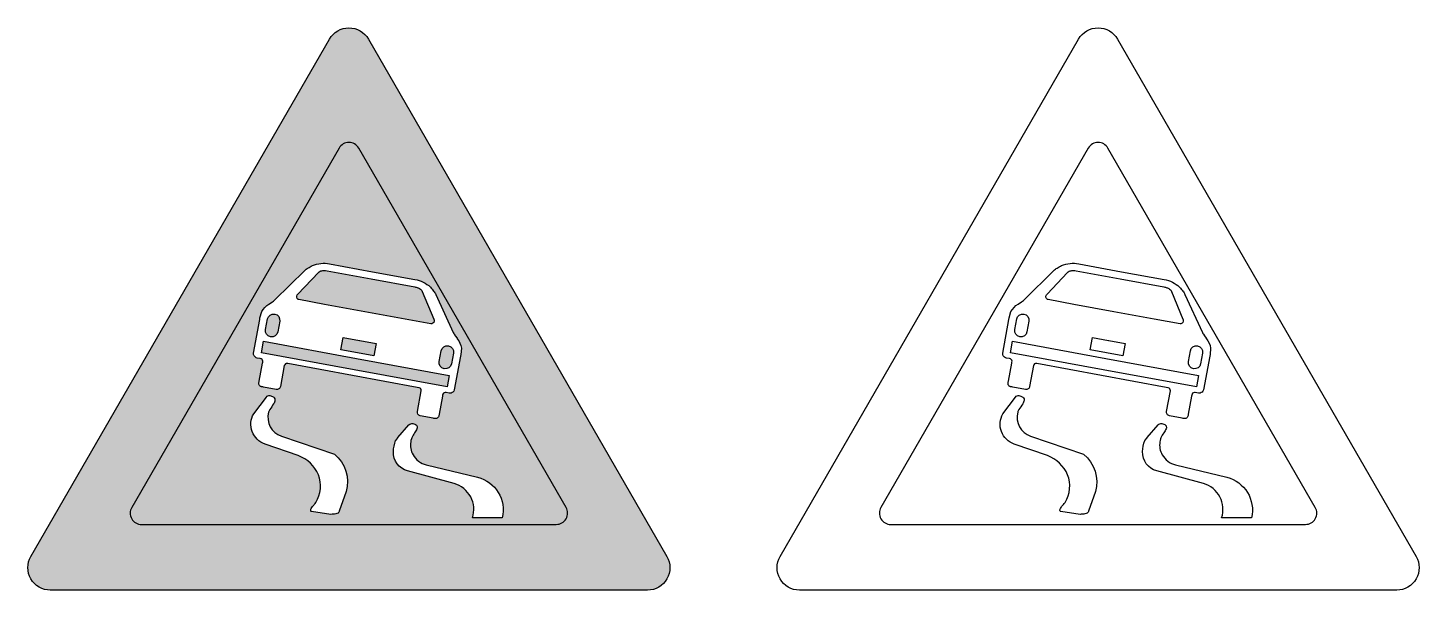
# Model space of a CAD drawing. Extents: x 0 to 1300, y 9 to 534.
import ezdxf

# ---------------------------------------------------------------- set-up
doc = ezdxf.new("R2010")
doc.units = 0
doc.header["$MEASUREMENT"] = 0

msp = doc.modelspace()

# ---------------------------------------------------------------- hatches: boundary and pattern name
h = msp.add_hatch(color=1)
edge = h.paths.add_edge_path()
edge.add_line((318.3200000000002, 523.822), (597.32, 40.5881))
edge.add_arc((579.1025741977707, 30.09554514307126), 21.02304236511434, -89.95250806142332, 29.940330943204117, ccw=False)
edge.add_line((579.12, 9.072510000000001), (21.12500000000011, 9.07446))
edge.add_arc((21.14390364419162, 30.09605312057471), 21.02160162011348, 150.052714202883, 269.9484768479996, ccw=False)
edge.add_line((2.929000000000087, 40.5901), (281.9250000000001, 523.822))
edge.add_arc((300.1225000000001, 513.2942055905951), 21.02340270690497, 30.05065687870689, 149.9493431212931, ccw=False)
edge = h.paths.add_edge_path(flags=16)
edge.add_arc((493.8906885178915, 81.0686852581472), 10.60508934598243, 270.0503068552263, 389.945553566912)
edge.add_line((503.08, 86.3625), (309.3000000000001, 421.994))
edge.add_arc((300.1220000000001, 416.683353435167), 10.60370930083301, 30.05487035694174, 149.9451296430582)
edge.add_line((290.9440000000001, 421.994), (97.16700000000003, 86.3621))
edge.add_arc((106.3560474287882, 81.06806549146778), 10.60497025106849, 150.0527054730841, 269.9457164577545)
edge.add_line((106.3460000000001, 70.4631), (493.9000000000002, 70.4636))
h = msp.add_hatch(color=7)
edge = h.paths.add_edge_path()
edge.add_arc((493.8906885178915, 81.0686852581472), 10.60508934598243, 270.0503068552263, 389.945553566912)
edge.add_line((503.08, 86.3625), (309.3000000000001, 421.994))
edge.add_arc((300.1220000000001, 416.683353435167), 10.60370930083301, 30.05487035694174, 149.9451296430582)
edge.add_line((290.9440000000001, 421.994), (97.16700000000003, 86.3621))
edge.add_arc((106.3560474287882, 81.06806549146778), 10.60497025106849, 150.0527054730841, 269.9457164577545)
edge.add_line((106.3460000000001, 70.4631), (493.9000000000002, 70.4636))
edge = h.paths.add_edge_path(flags=16)
edge.add_line((243.037, 220.635), (242.5650000000002, 220.722))
edge.add_arc((242.107701050927, 218.3838281201196), 2.382471420329511, 78.93379696714298, 169.2552947722011)
edge.add_line((239.7670000000001, 218.828), (236.1540000000001, 199.349))
edge.add_arc((232.816324253078, 199.8769626748172), 3.379175043940816, 259.8185380173045, 351.01127445494444, ccw=False)
edge.add_line((232.2190000000001, 196.551), (220.3190000000001, 198.738))
edge.add_arc((222.9806169995547, 218.0834593536259), 19.52769834504597, 257.5359125032968, 262.16622523302993, ccw=False)
edge.add_arc((227.1605912047891, 222.3614272096134), 24.80883175594689, 248.5369208309965, 250.2223374746364, ccw=False)
edge.add_arc((220.1623441859102, 205.1553803086409), 6.239076080555874, 241.2770350172012, 250.53216745420428, ccw=False)
edge.add_arc((218.8441899766968, 201.9892078340341), 2.852546496708507, 171.4967719242026, 233.9129263310458, ccw=False)
edge.add_arc((219.7848686385383, 202.5814723611231), 3.765729209532136, 165.5052749826536, 182.5946331832302, ccw=False)
edge.add_line((216.139, 203.524), (216.277, 204.198))
edge.add_line((216.277, 204.198), (219.394, 221.212))
edge.add_arc((203.0342824597624, 224.9971196195548), 16.79188758093315, 346.9728002237125, 353.5232695757916)
edge.add_arc((217.1287359673819, 222.7886810846662), 2.609265057293348, 6.918802663310074, 85.8183589505954)
edge.add_line((217.3190000000001, 225.391), (214.4830000000002, 225.903))
edge.add_arc((215.9161026258733, 230.9770320974135), 5.272531162721307, 213.747003630677, 254.2282709657423, ccw=False)
edge.add_arc((214.4488126313139, 229.8392098300315), 3.422897687836094, 170.587408516736, 211.5540171720555, ccw=False)
edge.add_line((211.0720000000001, 230.399), (216.739, 261.897))
edge.add_line((216.739, 261.897), (217.0230000000001, 263.487))
edge.add_line((217.0230000000001, 263.487), (218.7420000000001, 269.29))
edge.add_arc((233.7686569832248, 261.3856825569271), 16.97877069555872, 119.48802117275281, 152.2547461875561, ccw=False)
edge.add_arc((224.8464960134457, 277.3297896026227), 1.294372268404148, 295.8566983873937, 315.8988055597772)
edge.add_line((225.7760000000002, 276.429), (228.2280000000002, 278.042))
edge.add_arc((225.7289875622871, 282.0062231220568), 4.686163476159777, 302.2269815333869, 309.1088627833886)
edge.add_line((228.6850000000001, 278.37), (229.5920000000001, 279.014))
edge.add_arc((222.4880755614942, 287.9270316704033), 11.39771362974231, 308.5557818003866, 318.3072266302539)
edge.add_line((230.999, 280.346), (258.8550000000001, 307.61))
edge.add_arc((266.8227959458754, 300.3966419620318), 10.74794428805007, 117.55980033711481, 137.8450127106041, ccw=False)
edge.add_arc((275.7146254559766, 290.5972906978515), 23.78630248489386, 113.98909661641241, 125.65355655923301, ccw=False)
edge.add_arc((276.366299132518, 287.9062498786792), 26.51453531310051, 77.79000215159851, 112.91139736491559, ccw=False)
edge.add_line((281.974, 313.821), (322.0700000000002, 306.476))
edge.add_line((322.0700000000002, 306.476), (361.84, 299.191))
edge.add_arc((357.8989272847244, 272.9659862370757), 26.51949096443326, 46.332197781532614, 81.45359299484983, ccw=False)
edge.add_arc((359.4621043768419, 275.2537919509787), 23.78949479967823, 33.58641840694759, 45.250878349768186, ccw=False)
edge.add_arc((371.256304783824, 281.2675103789058), 10.74485918132451, 21.405383456120376, 41.69059582960978, ccw=False)
edge.add_line((381.2600000000001, 285.189), (397.6400000000002, 249.82))
edge.add_arc((408.2931949288236, 253.9297152948418), 11.4184202933753, 201.0952693873238, 210.8467142171912)
edge.add_line((398.4900000000001, 248.075), (399.1, 247.153))
edge.add_arc((403.1683257491623, 249.5789877441118), 4.736738428061834, 210.8080923818251, 217.6899736318269)
edge.add_line((399.4200000000002, 246.683), (401.1400000000002, 244.307))
edge.add_arc((402.3317443292844, 244.8258901387826), 1.299808263747695, 203.528497288305, 223.5706044606891)
edge.add_arc((388.3309438031283, 233.0879327321569), 16.97319567416501, 6.933872160064425, 39.70059717486782, ccw=False)
edge.add_line((405.1800000000002, 235.137), (404.7300000000001, 229.102))
edge.add_line((404.7300000000001, 229.102), (404.4400000000002, 227.516))
edge.add_line((404.4400000000002, 227.516), (398.5700000000001, 196.054))
edge.add_arc((395.2148147522948, 196.7225095344345), 3.421136221206113, 307.76496663990355, 348.73157529522297, ccw=False)
edge.add_arc((394.2468917839329, 198.3105914886123), 5.273421435031038, 265.0296342689924, 305.5109016040578, ccw=False)
edge.add_line((393.7900000000001, 193.057), (390.9600000000002, 193.584))
edge.add_arc((390.2126311512293, 191.0806433829495), 2.612537951541312, 73.37717908152487, 152.276735368811)
edge.add_arc((404.1673192111415, 188.1217022792755), 16.79435726005649, 165.6080626461138, 172.158531998193)
edge.add_line((387.5300000000001, 190.413), (384.4200000000002, 173.398))
edge.add_line((384.4200000000002, 173.398), (384.3100000000001, 172.718))
edge.add_arc((380.5676217446006, 173.1425690971931), 3.76638472872573, 336.43816621622744, 353.52752441680394, ccw=False)
edge.add_arc((381.2346552988581, 172.2399311157662), 2.849854563752166, 285.3697309383522, 347.78588534519605, ccw=False)
edge.add_arc((381.1267202852002, 175.7020088266885), 6.269725790936445, 268.6590768329721, 277.9142092699751, ccw=False)
edge.add_arc((380.6150000000001, 194.2485781303345), 24.81726239508444, 269.15729167818006, 270.84270832181994, ccw=False)
edge.add_arc((383.0862595822659, 188.7493573716172), 19.52248444259287, 257.0160955547719, 261.6464082845051, ccw=False)
edge.add_line((378.7000000000002, 169.726), (366.8000000000001, 171.899))
edge.add_arc((367.4191797429967, 175.2217883342461), 3.37998607516941, 168.2516382292731, 259.4443746669128, ccw=False)
edge.add_line((364.11, 175.91), (367.6400000000002, 195.404))
edge.add_arc((365.2912301986744, 195.8159556233857), 2.384623034204574, 350.0519588902905, 440.3734566953478)
edge.add_line((365.6900000000002, 198.167), (363.8000000000001, 198.511))
edge.add_line((363.8000000000001, 198.511), (243.037, 220.635))
edge = h.paths.add_edge_path(flags=0)
edge.add_line((314.8900000000001, 269.109), (277.4540000000001, 275.966))
edge.add_line((277.4540000000001, 275.966), (253.3370000000001, 280.45))
edge.add_arc((253.7778123314811, 282.5300015748907), 2.12619897073002, 239.4472938896348, 258.0344152109764, ccw=False)
edge.add_arc((254.38027528368, 283.1910724917281), 3.007297954090194, 146.7261576736385, 235.9628633064528, ccw=False)
edge.add_arc((260.0337086017356, 277.7344450034625), 10.82656860328676, 134.1174014286117, 138.9741417071981, ccw=False)
edge.add_line((252.4970000000001, 285.507), (271.6080000000002, 305.848))
edge.add_arc((275.2741447639867, 302.6262177448549), 4.880624788904997, 93.81984503191057, 138.6912213084903, ccw=False)
edge.add_arc((276.1536208037711, 302.8141317158437), 4.834356411257495, 87.03122997949202, 104.42894362355739, ccw=False)
edge.add_arc((276.5425865011252, 305.9816201874232), 1.666153456409865, 81.39079491980573, 94.77123290829638, ccw=False)
edge.add_arc((276.1260599438085, 276.9121362355126), 30.72408168984909, 83.29373078914182, 88.75802495184229, ccw=False)
edge.add_line((279.7140000000001, 307.426), (320.8600000000001, 299.874))
edge.add_line((320.8600000000001, 299.874), (361.6900000000002, 292.41))
edge.add_arc((354.226003509666, 262.6498957766726), 30.68183578260971, 70.45603607521127, 75.92033023791191, ccw=False)
edge.add_arc((364.137915318596, 289.9238465704811), 1.677518075980747, 64.50399089199419, 77.88442888048507, ccw=False)
edge.add_arc((363.3842961365845, 286.8309845689035), 4.837591660615867, 54.841157493482626, 72.23887113754807, ccw=False)
edge.add_arc((364.1401626323645, 286.3476882885158), 4.880455981498896, 20.55189778846068, 65.42327406504018, ccw=False)
edge.add_line((368.7100000000002, 288.061), (379.37, 262.266))
edge.add_arc((369.582362960261, 257.7169639480352), 10.79312595237108, 20.071024465864525, 24.927764744450826, ccw=False)
edge.add_arc((376.787006768468, 260.7670209163309), 3.005018791636787, -76.66689776264491, 12.569807870169711, ccw=False)
edge.add_arc((377.1136117015247, 259.9477751354293), 2.136426632482578, 261.28768093079316, 279.87480225213454, ccw=False)
edge.add_line((376.7900000000001, 257.836), (352.6500000000002, 262.192))
edge.add_line((352.6500000000002, 262.192), (314.8900000000001, 269.109))
edge = h.paths.add_edge_path(flags=0)
edge.add_arc((227.9400064725361, 251.3510044679892), 5.79285805383849, 169.6173586543985, 259.6172486429362, ccw=False)
edge.add_line((222.2420000000001, 252.395), (224.0680000000001, 262.366))
edge.add_arc((229.7660044679892, 261.321993527464), 5.792858053838406, 79.617358654398, 169.617248642936, ccw=False)
edge.add_arc((229.7664935284241, 261.3224955320109), 5.792276143190711, -10.378667804546012, 79.62122218399179, ccw=False)
edge.add_line((235.4640000000001, 260.279), (233.6380000000001, 250.307))
edge.add_arc((227.9399955320111, 251.351006472536), 5.792858053838411, 259.6173586543981, 349.6172486429358, ccw=False)
h.paths.add_polyline_path([(304.9700000000001, 214.937), (218.3030000000001, 230.812), (220.2650000000001, 241.524), (307.2600000000001, 225.589), (393.9300000000002, 209.713), (391.9600000000002, 199.002)], flags=0)
h.paths.add_polyline_path([(308.0200000000001, 230.711), (292.7120000000001, 233.48), (294.8100000000001, 245.094), (309.9900000000001, 242.35), (310.1500000000001, 242.32), (310.3100000000001, 242.29), (325.4800000000001, 239.477), (323.3200000000002, 227.872)], flags=0)
edge = h.paths.add_edge_path(flags=0)
edge.add_arc((390.2255064715761, 221.622504464149), 5.790669640313477, 169.5983018870693, 259.5981918756074, ccw=False)
edge.add_line((384.5300000000001, 222.668), (386.35, 232.639))
edge.add_arc((392.0520044679891, 231.5909935197838), 5.797514341124357, 79.58559904588958, 169.5854890344275, ccw=False)
edge.add_arc((392.0544935284241, 231.597495535851), 5.790669640313477, -10.401698112930774, 79.59819187560743, ccw=False)
edge.add_line((397.7500000000001, 230.552), (395.9200000000002, 220.58))
edge.add_arc((390.2234955329711, 221.623506470616), 5.791292506608464, 259.6195498529641, 349.61943984150196, ccw=False)
edge = h.paths.add_edge_path(flags=16)
edge.add_line((372.4500000000002, 126.055), (420.33, 114.557))
edge.add_arc((412.6546957672959, 83.84446431718573), 31.6570709815786, -13.321134339307775, 75.96872503999509, ccw=False)
edge.add_line((443.4600000000002, 76.5504), (415.5400000000001, 76.5502))
edge.add_arc((391.6655086349301, 84.4515338436664), 25.14801014891378, 341.6878849597661, 434.088244433014)
edge.add_line((398.5600000000001, 108.636), (354.9400000000002, 120.4))
edge.add_arc((359.8087744192474, 137.8624216867918), 18.1284620283369, 178.1267972157614, 254.42076489511868, ccw=False)
edge.add_arc((375.8225495464033, 136.8957249076106), 34.16814711615793, 159.6836812492838, 177.3843790730308, ccw=False)
edge.add_arc((350.1784662772964, 146.2511893470448), 6.872371131769148, 157.2663676389233, 158.5978332362994, ccw=False)
edge.add_line((343.84, 148.907), (345.8800000000002, 151.475))
edge.add_line((345.8800000000002, 151.475), (345.9500000000002, 151.533))
edge.add_line((345.9500000000002, 151.533), (356.1600000000002, 163.483))
edge.add_arc((359.1008737240547, 160.3598717630747), 4.289833125555619, 80.3496573161512, 133.2784847529392, ccw=False)
edge.add_arc((359.3848647805998, 159.0171074550429), 5.588857592720609, 46.52798379871558, 85.53456705894308, ccw=False)
edge.add_arc((361.3082830859933, 161.2333277326292), 2.660336435286537, -13.041607833650176, 43.750443930055496, ccw=False)
edge.add_arc((354.2348445683714, 162.8617750990569), 9.918803756487982, 323.22757000001417, 347.01464434415004, ccw=False)
edge.add_arc((423.5304256321969, 113.293291861047), 75.28288927743274, 144.5806257678553, 148.4290048846632)
edge.add_arc((375.8048508708159, 144.9786347394898), 18.14360538706411, 154.7853624439629, 171.3001641180417)
edge.add_arc((376.3881233089589, 144.7177776523953), 18.76039051417504, 170.7820895913197, 209.3762755646202)
edge.add_arc((376.9525186359435, 144.8315440033889), 19.30883939490452, 208.8489068780127, 256.5153810559655)
edge = h.paths.add_edge_path(flags=16)
edge.add_line((237.0830000000002, 152.9), (286.604, 136.101))
edge.add_arc((265.3681671919263, 110.1596768048611), 33.52480938300937, -15.612760400679292, 50.69589246918332, ccw=False)
edge.add_line((297.6560000000002, 101.137), (291.1410000000002, 82.7231))
edge.add_line((291.1410000000002, 82.7231), (291.0950000000001, 82.5918))
edge.add_arc((285.8354761347247, 84.62776322961207), 5.639834887807851, 325.94351934408957, 338.8385648410744, ccw=False)
edge.add_arc((289.1069172482473, 82.4967222968824), 1.737361211415508, 302.1331539869204, 323.749842563446, ccw=False)
edge.add_arc((286.8712615720298, 86.45680657259692), 6.283552977315259, 278.82254979745693, 300.18930197628123, ccw=False)
edge.add_arc((283.4828238091492, 106.6587346670099), 26.76732097157167, 269.53374031324876, 279.3574292498886, ccw=False)
edge.add_line((283.2650000000001, 79.8923), (265.1800000000001, 82.3921))
edge.add_arc((267.5794146494563, 86.07035999572116), 4.391672489627131, 233.9184501534128, 236.8826538961979, ccw=False)
edge.add_arc((265.8794825994823, 83.73025673307157), 1.499303639799785, 190.6489052677627, 233.75332215813, ccw=False)
edge.add_arc((266.6261079920388, 83.71490724375391), 2.235479854024012, 156.3742499000542, 186.7230240486348, ccw=False)
edge.add_arc((275.8479139951977, 79.59115105051337), 12.33725403139747, 138.1010665564463, 155.9916846406097, ccw=False)
edge.add_arc((199.7820256660091, 144.4524543417704), 87.63225400790192, 319.7491830648697, 320.9085830666316)
edge.add_arc((252.1176303572517, 102.7961262837256), 20.7564579917802, 319.0600857867072, 325.6534687485972)
edge.add_arc((245.2179729334132, 106.2231942108208), 28.40653945430509, 327.7985144034973, 381.881552948501)
edge.add_arc((242.1478275065592, 104.8119407813815), 31.78188915101117, 22.17968369513206, 70.317906051105)
edge.add_line((252.8520000000001, 134.737), (221.7970000000001, 145.46))
edge.add_arc((228.191521411413, 164.0304775640523), 19.64058402996174, 150.08340151271, 250.9994671165474, ccw=False)
edge.add_line((211.1680000000001, 173.826), (223.0000000000001, 189.328))
edge.add_arc((225.0034505517168, 188.556381985016), 2.146906722291761, 104.05685376426231, 158.9360829461704, ccw=False)
edge.add_arc((225.7745712887634, 185.2008035190668), 5.589697800576499, 67.60709018980032, 103.37018753976349, ccw=False)
edge.add_arc((225.9659138115512, 184.5704889178217), 6.113829310996628, 43.87621231464152, 71.51838303369169, ccw=False)
edge.add_arc((228.1886895055091, 186.8897209273149), 2.907061564027366, -10.178466831031983, 41.289863486498916, ccw=False)
edge.add_arc((222.7187099149791, 187.7525200729943), 8.444240758773153, 326.5339134963051, 350.6181815005289, ccw=False)
edge.add_arc((-38.26649189683997, 357.5297680783069), 319.7920386321005, 325.78397287228717, 326.94389539817973, ccw=False)
edge.add_arc((233.9381411838662, 172.6165194051235), 9.281062719404773, 146.7445612437403, 163.1615728008518)
edge.add_arc((243.0444837149421, 170.5314720206795), 18.61204163168351, 165.1389819233383, 251.3187794029552)

# ---------------------------------------------------------------- linework, layer by layer
at = {"color": 1}
msp.add_lwpolyline([(318.3200000000002, 523.822), (597.32, 40.5881, -0.576727), (579.12, 9.072510000000001), (21.12500000000011, 9.07446, -0.5767439999999999), (2.929000000000087, 40.5901), (281.9250000000001, 523.822, -0.576761)], format="xyb", close=True, dxfattribs=at)
for points in [[(1018.32, 523.822), (1297.32, 40.5881, -0.576727), (1279.12, 9.072510000000001), (721.125, 9.07446, -0.5767439999999999), (702.929, 40.5901), (981.925, 523.822, -0.576761)], [(493.9000000000002, 70.4636, 0.576741), (503.08, 86.3625), (309.3000000000001, 421.994, 0.576712), (290.9440000000001, 421.994), (97.16700000000003, 86.3621, 0.576728), (106.3460000000001, 70.4631)], [(1193.9, 70.4636, 0.576741), (1203.08, 86.3625), (1009.3, 421.994, 0.576712), (990.944, 421.994), (797.1669999999999, 86.3621, 0.576728), (806.346, 70.4631)], [(243.037, 220.635), (242.5650000000002, 220.722, 0.415858), (239.7670000000001, 218.828), (236.1540000000001, 199.349, -0.420324), (232.2190000000001, 196.551), (220.3190000000001, 198.738, -0.0202063), (218.7660000000002, 199.016, -0.00735415), (218.0830000000002, 199.273, -0.0404051), (217.1640000000001, 199.684, -0.279281), (216.0230000000001, 202.411, -0.0747049), (216.139, 203.524), (216.277, 204.198), (219.394, 221.212, 0.0285896), (219.7190000000001, 223.103, 0.358542), (217.3190000000001, 225.391), (214.4830000000002, 225.903, -0.178493), (211.532, 228.048, -0.180679), (211.0720000000001, 230.399), (216.739, 261.897), (217.0230000000001, 263.487), (218.7420000000001, 269.29, -0.143954), (225.4110000000002, 276.165, 0.08767380000000001), (225.7760000000002, 276.429), (228.2280000000002, 278.042, 0.0300369), (228.6850000000001, 278.37), (229.5920000000001, 279.014, 0.04257440000000001), (230.999, 280.346), (258.8550000000001, 307.61, -0.0887428), (261.8500000000001, 309.925, -0.0509398), (266.0440000000001, 312.329, -0.154457), (281.974, 313.821), (322.0700000000002, 306.476), (361.84, 299.191, -0.154457), (376.2100000000002, 292.149, -0.0509398), (379.2800000000001, 288.414, -0.0887428), (381.2600000000001, 285.189), (397.6400000000002, 249.82, 0.04257440000000001), (398.4900000000001, 248.075), (399.1, 247.153, 0.0300369), (399.4200000000002, 246.683), (401.1400000000002, 244.307, 0.08767380000000001), (401.3900000000002, 243.93, -0.143954), (405.1800000000002, 235.137), (404.7300000000001, 229.102), (404.4400000000002, 227.516), (398.5700000000001, 196.054, -0.180679), (397.3100000000001, 194.018, -0.178493), (393.7900000000001, 193.057), (390.9600000000002, 193.584, 0.358542), (387.9000000000002, 192.296, 0.0285896), (387.5300000000001, 190.413), (384.4200000000002, 173.398), (384.3100000000001, 172.718, -0.0747049), (384.0200000000001, 171.637, -0.279281), (381.9900000000001, 169.492, -0.0404051), (380.9800000000001, 169.434, -0.00735415), (380.2500000000001, 169.434, -0.0202063), (378.7000000000002, 169.726), (366.8000000000001, 171.899, -0.420324), (364.11, 175.91), (367.6400000000002, 195.404, 0.415858), (365.6900000000002, 198.167), (363.8000000000001, 198.511)], [(943.0369999999999, 220.635), (942.565, 220.722, 0.415858), (939.7669999999999, 218.828), (936.154, 199.349, -0.420324), (932.2189999999999, 196.551), (920.319, 198.738, -0.0202063), (918.7660000000001, 199.016, -0.00735415), (918.0830000000001, 199.273, -0.0404051), (917.164, 199.684, -0.279281), (916.023, 202.411, -0.0747049), (916.1389999999999, 203.524), (916.2769999999999, 204.198), (919.3939999999999, 221.212, 0.0285896), (919.7189999999999, 223.103, 0.358542), (917.319, 225.391), (914.4830000000001, 225.903, -0.178493), (911.5319999999999, 228.048, -0.180679), (911.072, 230.399), (916.7389999999999, 261.897), (917.023, 263.487), (918.742, 269.29, -0.143954), (925.4110000000001, 276.165, 0.08767380000000001), (925.7760000000001, 276.429), (928.2280000000001, 278.042, 0.0300369), (928.685, 278.37), (929.592, 279.014, 0.04257440000000001), (930.9989999999999, 280.346), (958.855, 307.61, -0.0887428), (961.85, 309.925, -0.0509398), (966.044, 312.329, -0.154457), (981.9739999999999, 313.821), (1022.07, 306.476), (1061.84, 299.191, -0.154457), (1076.21, 292.149, -0.0509398), (1079.28, 288.414, -0.0887428), (1081.26, 285.189), (1097.64, 249.82, 0.04257440000000001), (1098.49, 248.075), (1099.1, 247.153, 0.0300369), (1099.42, 246.683), (1101.14, 244.307, 0.08767380000000001), (1101.39, 243.93, -0.143954), (1105.18, 235.137), (1104.73, 229.102), (1104.44, 227.516), (1098.57, 196.054, -0.180679), (1097.31, 194.018, -0.178493), (1093.79, 193.057), (1090.96, 193.584, 0.358542), (1087.9, 192.296, 0.0285896), (1087.53, 190.413), (1084.42, 173.398), (1084.31, 172.718, -0.0747049), (1084.02, 171.637, -0.279281), (1081.99, 169.492, -0.0404051), (1080.98, 169.434, -0.00735415), (1080.25, 169.434, -0.0202063), (1078.7, 169.726), (1066.8, 171.899, -0.420324), (1064.11, 175.91), (1067.64, 195.404, 0.415858), (1065.69, 198.167), (1063.8, 198.511)], [(314.8900000000001, 269.109), (277.4540000000001, 275.966), (253.3370000000001, 280.45, -0.0812799), (252.6970000000001, 280.699, -0.410317), (251.8660000000002, 284.841, -0.0211947), (252.4970000000001, 285.507), (271.6080000000002, 305.848, -0.198329), (274.9490000000001, 307.496, -0.076058), (276.4040000000001, 307.642, -0.0584496), (276.792, 307.629, -0.023847), (279.7140000000001, 307.426), (320.8600000000001, 299.874), (361.6900000000002, 292.41, -0.023847), (364.4900000000001, 291.564, -0.0584496), (364.86, 291.438, -0.076058), (366.1700000000002, 290.786, -0.198329), (368.7100000000002, 288.061), (379.37, 262.266, -0.0211947), (379.7200000000001, 261.421, -0.410317), (377.4800000000001, 257.843, -0.0812799), (376.7900000000001, 257.836), (352.6500000000002, 262.192)], [(1014.89, 269.109), (977.454, 275.966), (953.337, 280.45, -0.0812799), (952.697, 280.699, -0.410317), (951.8660000000001, 284.841, -0.0211947), (952.497, 285.507), (971.6080000000001, 305.848, -0.198329), (974.949, 307.496, -0.076058), (976.404, 307.642, -0.0584496), (976.7919999999999, 307.629, -0.023847), (979.7139999999999, 307.426), (1020.86, 299.874), (1061.69, 292.41, -0.023847), (1064.49, 291.564, -0.0584496), (1064.86, 291.438, -0.076058), (1066.17, 290.786, -0.198329), (1068.71, 288.061), (1079.37, 262.266, -0.0211947), (1079.72, 261.421, -0.410317), (1077.48, 257.843, -0.0812799), (1076.79, 257.836), (1052.65, 262.192)], [(226.8960000000002, 245.653, -0.414213), (222.2420000000001, 252.395), (224.0680000000001, 262.366, -0.414213), (230.8100000000001, 267.02, -0.414213), (235.4640000000001, 260.279), (233.6380000000001, 250.307, -0.414213)], [(926.8960000000001, 245.653, -0.414213), (922.242, 252.395), (924.068, 262.366, -0.414213), (930.81, 267.02, -0.414213), (935.4639999999999, 260.279), (933.638, 250.307, -0.414213)], [(389.1800000000002, 215.927, -0.414213), (384.5300000000001, 222.668), (386.35, 232.639, -0.414213), (393.1, 237.293, -0.414213), (397.7500000000001, 230.552), (395.9200000000002, 220.58, -0.414213)], [(1089.18, 215.927, -0.414213), (1084.53, 222.668), (1086.35, 232.639, -0.414213), (1093.1, 237.293, -0.414213), (1097.75, 230.552), (1095.92, 220.58, -0.414213)], [(237.0830000000002, 152.9), (286.604, 136.101, -0.297679), (297.6560000000002, 101.137), (291.1410000000002, 82.7231), (291.0950000000001, 82.5918, -0.0563247), (290.5080000000002, 81.4694, -0.0946013), (290.0310000000002, 81.0255, -0.0935011), (287.8350000000002, 80.2476, -0.0428902), (283.2650000000001, 79.8923), (265.1800000000001, 82.3921, -0.0129345), (264.9930000000002, 82.5211, -0.190328), (264.4060000000002, 83.4532, -0.133201), (264.5780000000001, 84.6108, -0.0782215), (266.6650000000001, 87.8302, 0.00505888), (267.7970000000001, 89.1951, 0.028777), (269.2550000000001, 91.0854, 0.240462), (271.5780000000001, 116.81, 0.213187), (252.8520000000001, 134.737), (221.7970000000001, 145.46, -0.471183), (211.1680000000001, 173.826), (223.0000000000001, 189.328, -0.24414), (224.4820000000001, 190.639, -0.157325), (227.9040000000001, 190.369, -0.1212), (230.3730000000002, 188.808, -0.228426), (231.0500000000001, 186.376, -0.105476), (229.7630000000001, 183.096, -0.00506116), (226.1770000000001, 177.706, 0.0717555), (225.0550000000001, 175.305, 0.394817)], [(937.0830000000001, 152.9), (986.6039999999999, 136.101, -0.297679), (997.6560000000001, 101.137), (991.1410000000001, 82.7231), (991.095, 82.5918, -0.0563247), (990.508, 81.4694, -0.0946013), (990.0310000000001, 81.0255, -0.0935011), (987.835, 80.2476, -0.0428902), (983.265, 79.8923), (965.18, 82.3921, -0.0129345), (964.993, 82.5211, -0.190328), (964.4060000000001, 83.4532, -0.133201), (964.578, 84.6108, -0.0782215), (966.665, 87.8302, 0.00505888), (967.797, 89.1951, 0.028777), (969.255, 91.0854, 0.240462), (971.578, 116.81, 0.213187), (952.852, 134.737), (921.797, 145.46, -0.471183), (911.168, 173.826), (923, 189.328, -0.24414), (924.482, 190.639, -0.157325), (927.904, 190.369, -0.1212), (930.373, 188.808, -0.228426), (931.05, 186.376, -0.105476), (929.763, 183.096, -0.00506116), (926.177, 177.706, 0.0717555), (925.055, 175.305, 0.394817)], [(372.4500000000002, 126.055), (420.33, 114.557, -0.410588), (443.4600000000002, 76.5504), (415.5400000000001, 76.5502, 0.426538), (398.5600000000001, 108.636), (354.9400000000002, 120.4, -0.345763), (341.6900000000002, 138.455, -0.0773878), (343.7800000000001, 148.759, -0.00580968), (343.84, 148.907), (345.8800000000002, 151.475), (345.9500000000002, 151.533), (356.1600000000002, 163.483, -0.235141), (359.8200000000001, 164.589, -0.171861), (363.2300000000001, 163.073, -0.253002), (363.9000000000002, 160.633, -0.104165), (362.1800000000002, 156.924, 0.0167933), (359.3900000000002, 152.708, 0.0721844), (357.87, 147.723, 0.170009), (360.0400000000001, 135.515, 0.211036)], [(1072.45, 126.055), (1120.33, 114.557, -0.410588), (1143.46, 76.5504), (1115.54, 76.5502, 0.426538), (1098.56, 108.636), (1054.94, 120.4, -0.345763), (1041.69, 138.455, -0.0773878), (1043.78, 148.759, -0.00580968), (1043.84, 148.907), (1045.88, 151.475), (1045.95, 151.533), (1056.16, 163.483, -0.235141), (1059.82, 164.589, -0.171861), (1063.23, 163.073, -0.253002), (1063.9, 160.633, -0.104165), (1062.18, 156.924, 0.0167933), (1059.39, 152.708, 0.0721844), (1057.87, 147.723, 0.170009), (1060.04, 135.515, 0.211036)]]:
    msp.add_lwpolyline(points, format="xyb", close=True)
for points in [[(304.9700000000001, 214.937), (218.3030000000001, 230.812), (220.2650000000001, 241.524), (307.2600000000001, 225.589), (393.9300000000002, 209.713), (391.9600000000002, 199.002)], [(308.0200000000001, 230.711), (292.7120000000001, 233.48), (294.8100000000001, 245.094), (309.9900000000001, 242.35), (310.1500000000001, 242.32), (310.3100000000001, 242.29), (325.4800000000001, 239.477), (323.3200000000002, 227.872)], [(1004.97, 214.937), (918.303, 230.812), (920.265, 241.524), (1007.26, 225.589), (1093.93, 209.713), (1091.96, 199.002)], [(1008.02, 230.711), (992.712, 233.48), (994.81, 245.094), (1009.99, 242.35), (1010.15, 242.32), (1010.31, 242.29), (1025.48, 239.477), (1023.32, 227.872)]]:
    msp.add_lwpolyline(points, close=True)

doc.saveas('drawing.dxf')
